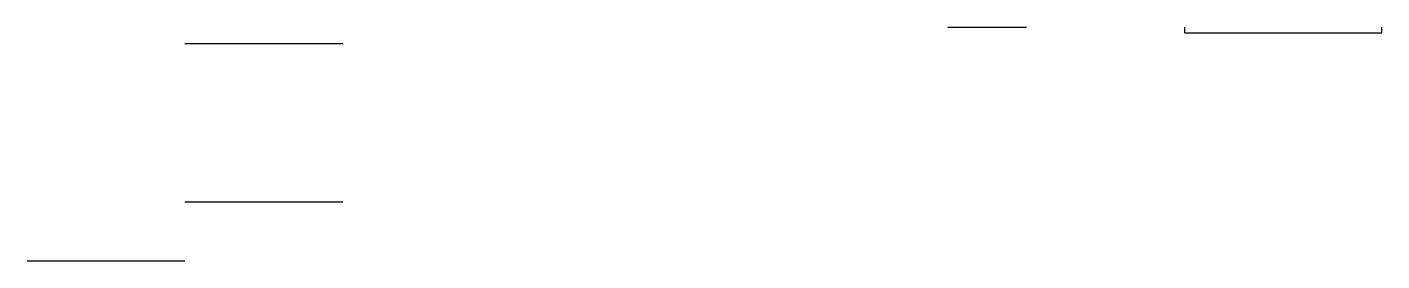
# Model space of a CAD drawing. Header units: millimetres. Extents: x 1891 to 2063, y 1514 to 1544.
import ezdxf

# ---------------------------------------------------------------- set-up
doc = ezdxf.new("R2010")
doc.units = ezdxf.units.MM
doc.header["$MEASUREMENT"] = 0

msp = doc.modelspace()

# ---------------------------------------------------------------- linework, layer by layer
for p, q in [((2007.53, 1543.79), (2017.53, 1543.79)), ((1930.9, 1541.67), (1910.9, 1541.67)), ((1910.9, 1521.67), (1930.9, 1521.67)), ((1890.9, 1514.17), (1910.9, 1514.17))]:
    msp.add_line(p, q)
msp.add_polyline3d([(2037.53, 1543.79, 0), (2037.53, 1543.04, 0), (2062.53, 1543.04, 0), (2062.53, 1543.79, 0)])

doc.saveas('drawing.dxf')
